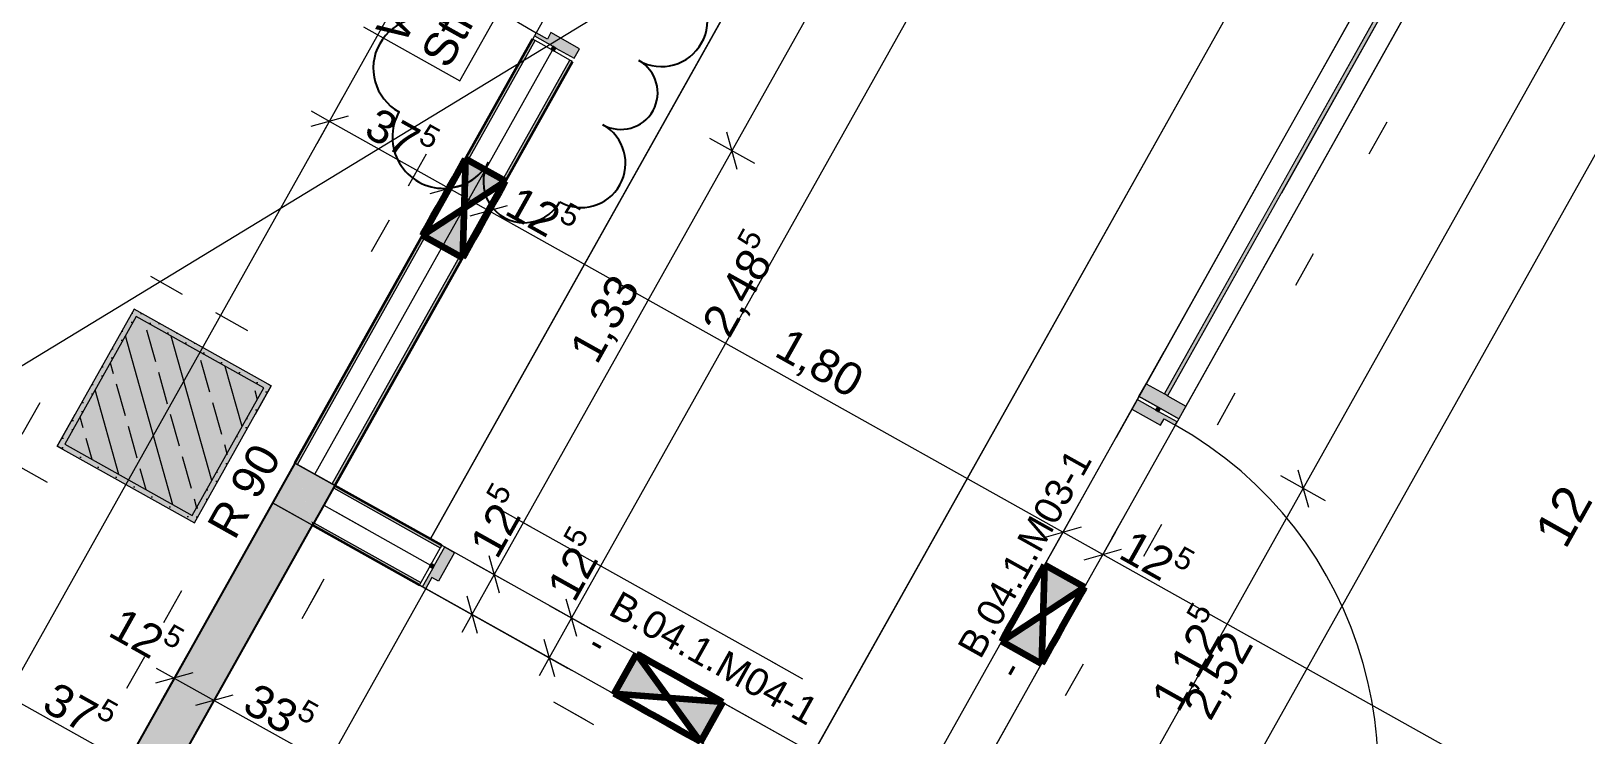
# Model space of a CAD drawing. Header units: metres. Extents: x -36 to 59, y 39 to 183.
# Drawn here: x -14.42 to -10.167, y 118.966 to 120.893 of the extents above; entities that cross this region are included whole.
import ezdxf

# ---------------------------------------------------------------- set-up
doc = ezdxf.new("R2010")
doc.units = ezdxf.units.M
doc.header["$MEASUREMENT"] = 0
for name, pattern in [('Punktlinie_ eng', [0.00075, 0, -0.00075]), ('Strichlinie-über-Schnitt', [0.0023, 0.0008, -0.0015]), ('Strichpunktlinie', [0.006703, 0.003528, -0.001764, 0, -0.001411]), ('Wipeout_Contour', [1, 0, -1])]:
    doc.linetypes.add(name, pattern=pattern)
for name, color, linetype in [('00  Raster', 7, 'Continuous'), ('10  Stützen', 7, 'Continuous'), ('10  Stützen_Schnittschraffur', 7, 'Continuous'), ('10  Treppen + Rampen', 7, 'Continuous'), ('20  Decke Abhangdecke', 7, 'Continuous'), ('20  Wand Leichtbau', 7, 'Continuous'), ('20 Wand Leichtbau MIETERAUSBAU', 7, 'Continuous'), ('40  Bemaßung 1_ 50 AUSBAU', 7, 'Continuous'), ('40  Text Brandschutz', 7, 'Continuous'), ('40 Text Ausbau 1_50', 7, 'Continuous'), ('BAE-SUD-Text', 7, 'Continuous'), ('Neubau_00  Indexwolken', 7, 'Continuous'), ('Neubau_20  Boden Aufbauten', 7, 'Continuous'), ('Neubau_20  Decke Abhangdecke', 7, 'Continuous'), ('Neubau_20  Wand Leichtbau', 7, 'Continuous'), ('Neubau_20 Wand Leichtbau MIETERAUSBAU', 7, 'Continuous'), ('Neubau_20 Wand Leichtbau MIETERAUSBAU_Deckschraffur', 7, 'Continuous'), ('Neubau_20 Wand Leichtbau MIETERAUSBAU_Fenster', 7, 'Continuous'), ('Neubau_20 Wand Leichtbau MIETERAUSBAU_Schnittschraffur', 7, 'Continuous'), ('Neubau_20 Wand Leichtbau MIETERAUSBAU_Tür', 7, 'Continuous')]:
    doc.layers.add(name, color=color, linetype=linetype)
doc.styles.add('ERSTELLTER_STIL_1', font='')
doc.styles.get('ERSTELLTER_STIL_1').set_extended_font_data('Arial')

# ---------------------------------------------------------------- blocks, each defined once
blk = doc.blocks.new('*X64', base_point=(-0.1628, 98.0075))
at = {"layer": 'Neubau_20 Wand Leichtbau MIETERAUSBAU_Schnittschraffur', "linetype": 'Continuous', "lineweight": 13, "true_color": 0x000100}
blk.add_hatch(color=98, dxfattribs=at).paths.add_polyline_path([(-13.6464, 119.5473), (-13.6503, 119.5404), (-13.358, 119.3766), (-13.3541, 119.3836)])
blk = doc.blocks.new('*X66', base_point=(-0.1628, 98.0075))
at = {"layer": 'Neubau_20 Wand Leichtbau MIETERAUSBAU_Schnittschraffur', "linetype": 'Continuous', "lineweight": 13, "true_color": 0x000100}
blk.add_hatch(color=98, dxfattribs=at).paths.add_polyline_path([(-13.5892, 119.6494), (-13.5931, 119.6424), (-13.3008, 119.4787), (-13.2969, 119.4857)])
blk = doc.blocks.new('*X68', base_point=(-0.1628, 98.0075))
at = {"layer": 'Neubau_20 Wand Leichtbau MIETERAUSBAU_Schnittschraffur', "linetype": 'Continuous', "lineweight": 13, "true_color": 0x000100}
blk.add_hatch(color=98, dxfattribs=at).paths.add_polyline_path([(-13.5961, 119.6533), (-13.5892, 119.6494), (-12.9391, 120.8097), (-12.946, 120.8136)])
blk = doc.blocks.new('*X70', base_point=(-0.1628, 98.0075))
at = {"layer": 'Neubau_20 Wand Leichtbau MIETERAUSBAU_Schnittschraffur', "linetype": 'Continuous', "lineweight": 13, "true_color": 0x000100}
blk.add_hatch(color=98, dxfattribs=at).paths.add_polyline_path([(-13.6982, 119.7105), (-13.6912, 119.7066), (-13.0411, 120.8669), (-13.0481, 120.8708)])

msp = doc.modelspace()

# ---------------------------------------------------------------- hatches: boundary and pattern name
at = {"layer": '10  Stützen_Schnittschraffur', "linetype": 'Continuous', "lineweight": 0, "true_color": 0xffffff}
h = msp.add_hatch(color=7, dxfattribs=at)
h.paths.add_polyline_path([(-14.3485, 119.7568), (-13.9734, 119.5466), (-13.7632, 119.9217), (-14.1384, 120.1319)])
h.paths.add_polyline_path([(-14.3281, 119.7625), (-14.1326, 120.1115), (-13.7837, 119.916), (-13.9792, 119.567)], flags=0)
at = {"layer": '10  Stützen_Schnittschraffur', "linetype": 'Continuous', "lineweight": 13, "true_color": 0x000100}
h = msp.add_hatch(dxfattribs=at)
h.set_pattern_fill('Gips_0002', color=98, style=0, pattern_type=2)
h.set_pattern_definition([(87.605446, (0, 0), (-0.02497817, 0.001044517), [0, -0.025])])
h.paths.add_polyline_path([(-14.3485, 119.7568), (-13.9734, 119.5466), (-13.7632, 119.9217), (-14.1384, 120.1319)])
h.paths.add_polyline_path([(-14.3281, 119.7625), (-14.1326, 120.1115), (-13.7837, 119.916), (-13.9792, 119.567)], flags=0)
at = {"layer": '10  Stützen_Schnittschraffur', "linetype": 'Continuous', "lineweight": 0, "true_color": 0xffffff}
msp.add_hatch(color=7, dxfattribs=at).paths.add_polyline_path([(-13.9792, 119.567), (-13.7837, 119.916), (-14.1326, 120.1115), (-14.3281, 119.7625)])
at = {"layer": '10  Stützen_Schnittschraffur', "linetype": 'Continuous', "lineweight": 13, "true_color": 0x000100}
h = msp.add_hatch(dxfattribs=at)
h.set_pattern_fill('Beton__Stahlbeton_0002', color=98, style=0, pattern_type=2)
h.set_pattern_definition([(285.738, (-14.32813, 119.76253), (0.115501, 0.032549), []), (285.738, (-14.38588, 119.74626), (0.115501, 0.032549), [0.09, -0.03])])
h.paths.add_polyline_path([(-13.9792, 119.567), (-13.7837, 119.916), (-14.1326, 120.1115), (-14.3281, 119.7625)])
at = {"layer": '10  Treppen + Rampen', "linetype": 'Continuous', "lineweight": 0, "ltscale": 1000, "true_color": 0x000000}
for points in [[(-13.236, 120.4076), (-13.1228, 120.4818), (-13.2318, 120.5429)], [(-13.2401, 120.2724), (-13.236, 120.4076), (-13.3492, 120.3335)], [(-11.6519, 119.2965), (-11.5387, 119.3706), (-11.6478, 119.4317)], [(-11.6561, 119.1613), (-11.6519, 119.2965), (-11.7651, 119.2224)], [(-12.6764, 119.0681), (-12.7636, 119.1886), (-12.8247, 119.0796)], [(-12.528, 119.0566), (-12.6764, 119.0681), (-12.5891, 118.9476)]]:
    msp.add_hatch(color=18, dxfattribs=at).paths.add_polyline_path(points)
at = {"layer": 'Neubau_20 Wand Leichtbau MIETERAUSBAU_Schnittschraffur', "linetype": 'Continuous', "lineweight": 0, "true_color": 0xffffff}
for points in [[(-12.9195, 120.8446), (-12.998, 120.8886), (-13.0078, 120.8711), (-13.0383, 120.8882), (-13.0432, 120.8795), (-12.9931, 120.8514), (-12.9843, 120.8465), (-12.9342, 120.8184)], [(-13.6982, 119.7105), (-13.6912, 119.7066), (-13.0411, 120.8669), (-13.0481, 120.8708)], [(-12.9843, 120.8465), (-12.9931, 120.8514), (-12.998, 120.8427), (-12.9892, 120.8378)], [(-13.5961, 119.6533), (-13.5892, 119.6494), (-12.9391, 120.8097), (-12.946, 120.8136)], [(-13.5892, 119.6494), (-13.5931, 119.6424), (-13.3008, 119.4787), (-13.2969, 119.4857)], [(-13.6464, 119.5473), (-13.6503, 119.5404), (-13.358, 119.3766), (-13.3541, 119.3836)], [(-13.262, 119.4661), (-13.2882, 119.4808), (-13.3163, 119.4306), (-13.3212, 119.4219), (-13.3493, 119.3717), (-13.3406, 119.3668), (-13.3235, 119.3974), (-13.306, 119.3876)], [(-13.3163, 119.4306), (-13.325, 119.4355), (-13.3299, 119.4268), (-13.3212, 119.4219)]]:
    msp.add_hatch(color=7, dxfattribs=at).paths.add_polyline_path(points)
at = {"layer": 'Neubau_20 Wand Leichtbau MIETERAUSBAU_Schnittschraffur', "linetype": 'Continuous', "lineweight": 18}
for points in [[(-16.7847, 113.9461), (-13.6503, 119.5404), (-13.6982, 119.7105), (-16.8938, 114.0072)], [(-13.6951, 119.6996), (-13.5931, 119.6424), (-13.5892, 119.6494), (-13.6982, 119.7105)], [(-13.5931, 119.6424), (-13.6951, 119.6996), (-13.6742, 119.6254), (-13.6197, 119.5949)], [(-13.6197, 119.5949), (-13.6742, 119.6254), (-13.6533, 119.5513), (-13.6464, 119.5473)], [(-13.6533, 119.5513), (-13.6503, 119.5404), (-13.6464, 119.5473)]]:
    msp.add_hatch(color=9, dxfattribs=at).paths.add_polyline_path(points)

# ---------------------------------------------------------------- linework, layer by layer
at = {"layer": '10  Stützen', "color": 7, "linetype": 'Continuous', "lineweight": 13, "ltscale": 1000, "flags": 128}
for points in [[(-14.3485, 119.7568), (-13.9734, 119.5466), (-13.7632, 119.9217), (-14.1384, 120.1319)], [(-13.9792, 119.567), (-13.7837, 119.916), (-14.1326, 120.1115), (-14.3281, 119.7625)]]:
    msp.add_lwpolyline(points, close=True, dxfattribs=at)
at = {"layer": '20  Wand Leichtbau', "color": 7, "linetype": 'Strichlinie-über-Schnitt', "lineweight": 18, "ltscale": 1000, "flags": 128}
for points in [[(-8.4912, 129.0037), (-13.7593, 119.6014)], [(-8.4912, 129.0037), (-13.7593, 119.6014)], [(-13.6503, 119.5403), (-8.3822, 128.9426)], [(-13.5892, 119.6494), (-8.3822, 128.9426)], [(-6.8241, 128.0409), (-12.0494, 118.715)], [(-11.9403, 118.6539), (-6.715, 127.9798)], [(-13.7593, 119.6014), (-13.6503, 119.5403)], [(-13.7593, 119.6014), (-13.6503, 119.5403)]]:
    msp.add_lwpolyline(points, dxfattribs=at)
at = {"layer": '40  Bemaßung 1_ 50 AUSBAU', "color": 7, "linetype": 'Continuous', "lineweight": 13, "ltscale": 1000}
for p, q in [((-11.3513, 118.396), (-7.8993, 124.5569)), ((-10.9403, 119.641), (-8.9606, 123.1742)), ((-11.953, 121.5467), (-12.5029, 120.5653)), ((-11.7258, 121.4567), (-12.9417, 119.2866)), ((-13.5697, 120.7071), (-13.6384, 120.5844)), ((-13.553, 120.6601), (-13.6551, 120.6313)), ((-13.604, 120.6457), (-13.6531, 120.6732)), ((-13.2769, 120.4624), (-13.604, 120.6457)), ((-12.5642, 120.5997), (-12.4416, 120.5309)), ((-12.4885, 120.5142), (-12.5173, 120.6163)), ((-12.5029, 120.5653), (-13.153, 119.405)), ((-13.2425, 120.5238), (-13.3113, 120.4011)), ((-13.328, 120.448), (-13.2259, 120.4768)), ((-13.1679, 120.4013), (-13.2769, 120.4624)), ((-13.1335, 120.4627), (-13.2022, 120.34)), ((-13.2189, 120.3869), (-13.1168, 120.4157)), ((-11.5975, 119.5215), (-13.1679, 120.4013)), ((-10.9547, 119.6921), (-10.9259, 119.59)), ((-11.4902, 118.6596), (-10.9403, 119.641)), ((-10.8789, 119.6067), (-11.0016, 119.6754)), ((-11.5632, 119.5828), (-11.6319, 119.4601)), ((-11.6486, 119.5071), (-11.5465, 119.5358)), ((-11.4885, 119.4604), (-11.5975, 119.5215)), ((-11.4541, 119.5217), (-11.5228, 119.399)), ((-11.5395, 119.446), (-11.4374, 119.4747)), ((-13.2143, 119.4394), (-13.0917, 119.3707)), ((-13.1386, 119.354), (-13.1674, 119.4561)), ((-7.1788, 117.0457), (-11.4885, 119.4604)), ((-13.153, 119.405), (-13.2141, 119.296)), ((-13.2285, 119.347), (-13.1997, 119.2449)), ((-13.2754, 119.3304), (-13.1528, 119.2616)), ((-13.003, 119.321), (-12.8803, 119.2523)), ((-12.9273, 119.2356), (-12.9561, 119.3377)), ((-13.2141, 119.296), (-13.2416, 119.2469)), ((-12.9417, 119.2866), (-13.0028, 119.1776)), ((-13.0172, 119.2286), (-12.9884, 119.1265)), ((-14.0629, 119.0607), (-13.9942, 119.1833)), ((-13.0641, 119.212), (-12.9414, 119.1432)), ((-13.0028, 119.1776), (-13.0303, 119.1285)), ((-13.9775, 119.1364), (-14.0796, 119.1076)), ((-14.0776, 119.1495), (-14.0286, 119.122)), ((-14.0286, 119.122), (-13.9195, 119.0609)), ((-13.9539, 118.9996), (-13.8852, 119.1223)), ((-14.158, 118.8899), (-14.4851, 119.0732)), ((-13.8685, 119.0753), (-13.9706, 119.0465)), ((-13.9195, 119.0609), (-13.6267, 118.8969))]:
    msp.add_line(p, q, dxfattribs=at)
at = {"layer": '40  Text Brandschutz', "color": 6, "linetype": 'Continuous', "lineweight": 18, "ltscale": 1000}
msp.add_line((-12.8682, 120.9362), (-20.3239, 116.3985), dxfattribs=at)
at = {"layer": '40 Text Ausbau 1_50', "color": 7, "linetype": 'Continuous', "lineweight": 13, "ltscale": 1000}
for p, q in [((-13.2469, 120.7563), (-12.6788, 121.7701)), ((-13.5111, 120.9043), (-13.2469, 120.7563))]:
    msp.add_line(p, q, dxfattribs=at)
at = {"layer": 'BAE-SUD-Text', "color": 7, "linetype": 'Continuous', "lineweight": 100, "ltscale": 1000}
for p, q in [((-13.2318, 120.5429), (-13.2401, 120.2724)), ((-13.1228, 120.4818), (-13.2318, 120.5429)), ((-13.3492, 120.3335), (-13.1228, 120.4818)), ((-13.2401, 120.2724), (-13.3492, 120.3335)), ((-11.6478, 119.4317), (-11.6561, 119.1613)), ((-11.5387, 119.3706), (-11.6478, 119.4317)), ((-11.7651, 119.2224), (-11.5387, 119.3706)), ((-11.6561, 119.1613), (-11.7651, 119.2224)), ((-12.7636, 119.1886), (-12.8247, 119.0796)), ((-12.5891, 118.9476), (-12.7636, 119.1886)), ((-12.8247, 119.0796), (-12.528, 119.0566)), ((-12.528, 119.0566), (-12.5891, 118.9476))]:
    msp.add_line(p, q, dxfattribs=at)
at = {"layer": 'BAE-SUD-Text', "color": 7, "linetype": 'Continuous', "lineweight": 100, "ltscale": 1000, "flags": 128}
for points in [[(-13.3492, 120.3335), (-13.3472, 120.3371), (-13.3413, 120.3475), (-13.332, 120.3641), (-13.3198, 120.3858), (-13.3057, 120.4111), (-13.2905, 120.4382), (-13.2753, 120.4653), (-13.2612, 120.4905), (-13.249, 120.5122), (-13.2397, 120.5288), (-13.2338, 120.5393), (-13.2318, 120.5429)], [(-13.1228, 120.4818), (-13.1248, 120.4782), (-13.1307, 120.4677), (-13.14, 120.4511), (-13.1521, 120.4294), (-13.1663, 120.4042), (-13.1814, 120.3771), (-13.1966, 120.35), (-13.2108, 120.3247), (-13.2229, 120.303), (-13.2322, 120.2864), (-13.2381, 120.276), (-13.2401, 120.2724)], [(-11.7651, 119.2224), (-11.7631, 119.2259), (-11.7572, 119.2364), (-11.7479, 119.253), (-11.7358, 119.2747), (-11.7216, 119.3), (-11.7064, 119.3271), (-11.6913, 119.3542), (-11.6771, 119.3794), (-11.665, 119.4011), (-11.6556, 119.4177), (-11.6498, 119.4282), (-11.6478, 119.4317)], [(-11.5387, 119.3706), (-11.5407, 119.3671), (-11.5466, 119.3566), (-11.5559, 119.34), (-11.5681, 119.3183), (-11.5822, 119.2931), (-11.5974, 119.266), (-11.6126, 119.2389), (-11.6267, 119.2136), (-11.6389, 119.1919), (-11.6482, 119.1753), (-11.6541, 119.1648), (-11.6561, 119.1613)], [(-12.7636, 119.1886), (-12.7596, 119.1864), (-12.7478, 119.1798), (-12.7291, 119.1693), (-12.7047, 119.1556), (-12.6763, 119.1397), (-12.6458, 119.1226), (-12.6153, 119.1055), (-12.5869, 119.0896), (-12.5625, 119.076), (-12.5438, 119.0655), (-12.532, 119.0589), (-12.528, 119.0566)], [(-12.5891, 118.9476), (-12.5931, 118.9498), (-12.6049, 118.9564), (-12.6236, 118.9669), (-12.648, 118.9806), (-12.6764, 118.9965), (-12.7069, 119.0136), (-12.7374, 119.0307), (-12.7658, 119.0466), (-12.7902, 119.0602), (-12.8089, 119.0707), (-12.8207, 119.0773), (-12.8247, 119.0796)]]:
    msp.add_lwpolyline(points, dxfattribs=at)
at = {"layer": 'Neubau_00  Indexwolken', "color": 12, "linetype": 'Continuous', "lineweight": 25, "ltscale": 1000, "true_color": 0xd70000}
for centre, radius, start, end in [((-12.6958, 120.9219), 0.1261, 240.738, 60.738), ((-13.3468, 120.7913), 0.1372, 60.738, 240.738), ((-12.8066, 120.7242), 0.1006, 240.738, 60.738), ((-13.2912, 120.6029), 0.1406, 150.738, 330.738), ((-12.915, 120.5308), 0.121, 240.738, 60.738), ((-13.0714, 120.4797), 0.1115, 150.738, 330.738)]:
    msp.add_arc(centre, radius, start, end, dxfattribs=at)
msp.add_point((-13.4138, 120.6716), dxfattribs=at)
at = {"layer": 'Neubau_20  Boden Aufbauten', "color": 253, "linetype": 'Continuous', "lineweight": 18, "ltscale": 1000, "true_color": 0x9f9f9f, "flags": 128}
msp.add_lwpolyline([(-2.0813, 139.5743), (-13.3275, 119.5028), (-12.2806, 118.9162), (8.7478, 156.4465), (7.7009, 157.0331), (7.4392, 157.1797), (6.8527, 156.1329), (7.1144, 155.9862)], close=True, dxfattribs=at)
at = {"layer": 'Neubau_20  Boden Aufbauten', "color": 7, "linetype": 'Continuous', "lineweight": 13, "ltscale": 1000, "flags": 128}
for points in [[(-8.4398, 124.9015), (-11.9709, 118.5994), (-13.7593, 119.6014), (-13.6982, 119.7105), (-13.3275, 119.5028), (-8.096, 128.8395)], [(-8.7945, 125.1379), (-12.2845, 118.9092), (-12.0228, 118.7625), (-8.5488, 124.9626)]]:
    msp.add_lwpolyline(points, dxfattribs=at)
at = {"layer": 'Neubau_20  Decke Abhangdecke', "color": 7, "linetype": 'Punktlinie_ eng', "lineweight": 13, "ltscale": 1000, "flags": 128}
for points in [[(-8.507, 124.7815), (-11.9098, 118.7084), (-7.6128, 116.3019), (-7.5387, 116.4341), (-7.1636, 116.2239), (-4.7342, 120.5597), (-5.1093, 120.7699), (-4.8992, 121.145), (-4.524, 120.9348), (-3.786, 122.2521), (-8.4581, 124.8688)], [(-7.6516, 116.4372), (-11.7737, 118.7468), (-8.4198, 124.7327), (-4.2977, 122.4231)], [(-8.4198, 124.7327), (-11.7737, 118.7468), (-7.6516, 116.4372), (-4.2977, 122.4231)], [(-20.6835, 116.2452), (-20.7323, 116.158), (-20.6451, 116.1091), (-16.8938, 114.0072), (-16.8449, 114.0945), (-12.5312, 121.7933), (-12.4823, 121.8806), (-12.5696, 121.9294), (-16.2336, 123.9824), (-16.3209, 124.0313)], [(-16.2825, 123.8952), (-20.5962, 116.1963), (-16.9321, 114.1433), (-13.97, 119.43), (-14.4847, 119.7184), (-14.1767, 120.268), (-13.662, 119.9796), (-12.6184, 121.8422)], [(-16.9321, 114.1433), (-20.5962, 116.1963), (-16.2825, 123.8952), (-12.6184, 121.8422), (-13.662, 119.9796), (-14.1767, 120.268), (-14.4847, 119.7184), (-13.97, 119.43)], [(-14.3485, 119.7568), (-14.1384, 120.1319), (-13.7632, 119.9217), (-13.9734, 119.5466)], [(-13.5095, 119.7915), (-13.5892, 119.6494), (-12.0188, 118.7695), (-11.9392, 118.9117)], [(-13.6503, 119.5403), (-16.7847, 113.9461), (-15.1708, 113.0418), (-10.896, 110.6467), (-10.4337, 110.3876), (-7.3738, 115.8488), (-7.7489, 116.059), (-7.6739, 116.1928), (-11.9709, 118.5994), (-12.0799, 118.6605)], [(-16.6486, 113.9845), (-10.8472, 110.7339), (-7.8105, 116.1537), (-13.6119, 119.4042)], [(-10.8472, 110.7339), (-16.6486, 113.9845), (-13.6119, 119.4042), (-7.8105, 116.1537)]]:
    msp.add_lwpolyline(points, close=True, dxfattribs=at)
at = {"layer": 'Neubau_20  Wand Leichtbau', "color": 7, "linetype": 'Strichlinie-über-Schnitt', "lineweight": 18, "ltscale": 1000, "flags": 128}
for points in [[(-11.9643, 118.739), (-13.5892, 119.6494)], [(-13.6503, 119.5403), (-12.0254, 118.6299)]]:
    msp.add_lwpolyline(points, dxfattribs=at)
at = {"layer": 'Neubau_20 Wand Leichtbau MIETERAUSBAU', "color": 7, "linetype": 'Continuous', "lineweight": 13, "ltscale": 1000}
for p, q in [((-13.6912, 119.7066), (-13.0411, 120.8669)), ((-13.6437, 119.68), (-12.9936, 120.8402)), ((-13.0411, 120.8669), (-13.0481, 120.8708)), ((-12.9936, 120.8402), (-13.0411, 120.8669)), ((-12.946, 120.8136), (-12.9936, 120.8402)), ((-13.5961, 119.6533), (-12.946, 120.8136)), ((-12.9391, 120.8097), (-12.946, 120.8136)), ((-11.3825, 119.8888), (-11.3895, 119.8927)), ((-11.335, 119.8622), (-11.3825, 119.8888)), ((-11.2874, 119.8355), (-11.335, 119.8622)), ((-11.2805, 119.8316), (-11.2874, 119.8355)), ((-13.5931, 119.6424), (-13.3008, 119.4787)), ((-13.6197, 119.5949), (-13.3275, 119.4311)), ((-13.6464, 119.5473), (-13.3541, 119.3836)), ((-13.3008, 119.4787), (-13.3275, 119.4311)), ((-13.2969, 119.4857), (-13.3008, 119.4787)), ((-13.3275, 119.4311), (-13.3541, 119.3836)), ((-13.3541, 119.3836), (-13.358, 119.3766))]:
    msp.add_line(p, q, dxfattribs=at)
at = {"layer": 'Neubau_20 Wand Leichtbau MIETERAUSBAU', "color": 7, "linetype": 'Continuous', "lineweight": 25, "ltscale": 1000}
for p, q in [((-13.5931, 119.6424), (-13.6197, 119.5949)), ((-13.5931, 119.6424), (-13.6197, 119.5949)), ((-13.5892, 119.6494), (-13.5931, 119.6424)), ((-13.5892, 119.6494), (-13.5931, 119.6424)), ((-13.6197, 119.5949), (-13.6464, 119.5473)), ((-13.6197, 119.5949), (-13.6464, 119.5473)), ((-13.6464, 119.5473), (-13.6503, 119.5404)), ((-13.6464, 119.5473), (-13.6503, 119.5404))]:
    msp.add_line(p, q, dxfattribs=at)
at = {"layer": 'Neubau_20 Wand Leichtbau MIETERAUSBAU', "color": 7, "linetype": 'Continuous', "lineweight": 35, "ltscale": 1000, "flags": 128}
for points in [[(-13.0481, 120.8708), (-13.6982, 119.7105)], [(-13.5892, 119.6494), (-12.9391, 120.8097)], [(-13.2969, 119.4857), (-13.5892, 119.6494)], [(-13.6503, 119.5404), (-13.358, 119.3766)]]:
    msp.add_lwpolyline(points, dxfattribs=at)
at = {"layer": 'Neubau_20 Wand Leichtbau MIETERAUSBAU', "color": 7, "linetype": 'Continuous', "lineweight": 25, "ltscale": 1000, "flags": 128}
for points in [[(-13.6982, 119.7105), (-16.8938, 114.0072)], [(-16.7847, 113.9461), (-13.6503, 119.5404)]]:
    msp.add_lwpolyline(points, dxfattribs=at)
at = {"layer": 'Neubau_20 Wand Leichtbau MIETERAUSBAU', "color": 7, "linetype": 'Continuous', "lineweight": 13, "ltscale": 1000, "flags": 128}
for points in [[(-13.6982, 119.7105), (-13.5892, 119.6494)], [(-13.6912, 119.7066), (-13.6982, 119.7105)], [(-13.6437, 119.68), (-13.6912, 119.7066)], [(-13.5961, 119.6533), (-13.6437, 119.68)], [(-13.5892, 119.6494), (-13.5961, 119.6533)]]:
    msp.add_lwpolyline(points, dxfattribs=at)
at = {"layer": 'Neubau_20 Wand Leichtbau MIETERAUSBAU_Tür', "color": 7, "linetype": 'Continuous', "lineweight": 18, "ltscale": 1000}
for p, q in [((-13.0383, 120.8882), (-13.0432, 120.8795)), ((-13.0432, 120.8795), (-12.9931, 120.8514)), ((-13.0078, 120.8711), (-13.0383, 120.8882)), ((-12.998, 120.8886), (-13.0078, 120.8711)), ((-12.9195, 120.8446), (-12.998, 120.8886)), ((-12.9931, 120.8514), (-12.998, 120.8427)), ((-12.998, 120.8427), (-12.9843, 120.8465)), ((-12.998, 120.8427), (-12.9892, 120.8378)), ((-12.9843, 120.8465), (-12.9931, 120.8514)), ((-12.9892, 120.8378), (-12.9931, 120.8514)), ((-12.9892, 120.8378), (-12.9843, 120.8465)), ((-12.9843, 120.8465), (-12.9342, 120.8184)), ((-12.9342, 120.8184), (-12.9195, 120.8446)), ((-11.3944, 119.884), (-11.4091, 119.8578)), ((-11.3393, 119.8646), (-11.3442, 119.8559)), ((-11.3442, 119.8559), (-11.3355, 119.851)), ((-11.3393, 119.8646), (-11.3355, 119.851)), ((-11.3305, 119.8138), (-11.3208, 119.8313)), ((-11.3208, 119.8313), (-11.2902, 119.8142)), ((-11.2902, 119.8142), (-11.2853, 119.8229)), ((-13.3163, 119.4306), (-13.2882, 119.4808)), ((-13.2882, 119.4808), (-13.262, 119.4661)), ((-13.3299, 119.4268), (-13.325, 119.4355)), ((-13.3299, 119.4268), (-13.3163, 119.4306)), ((-13.3212, 119.4219), (-13.3299, 119.4268)), ((-13.325, 119.4355), (-13.3163, 119.4306)), ((-13.325, 119.4355), (-13.3212, 119.4219)), ((-13.3163, 119.4306), (-13.3212, 119.4219)), ((-13.262, 119.4661), (-13.306, 119.3876)), ((-13.3493, 119.3717), (-13.3212, 119.4219)), ((-13.3235, 119.3974), (-13.3406, 119.3668)), ((-13.306, 119.3876), (-13.3235, 119.3974)), ((-13.3406, 119.3668), (-13.8709, 118.4203)), ((-13.3406, 119.3668), (-13.3493, 119.3717))]:
    msp.add_line(p, q, dxfattribs=at)
at = {"layer": 'Neubau_20 Wand Leichtbau MIETERAUSBAU_Tür', "color": 7, "linetype": 'Continuous', "lineweight": 13, "ltscale": 1000}
for p, q in [((-13.0411, 120.8669), (-13.0481, 120.8708)), ((-13.0411, 120.8669), (-13.0481, 120.8708)), ((-12.9936, 120.8402), (-13.0411, 120.8669)), ((-12.9936, 120.8402), (-13.0411, 120.8669)), ((-12.946, 120.8136), (-12.9936, 120.8402)), ((-12.946, 120.8136), (-12.9936, 120.8402)), ((-12.9391, 120.8097), (-12.946, 120.8136)), ((-12.9391, 120.8097), (-12.946, 120.8136)), ((-11.2805, 119.8316), (-11.2874, 119.8355)), ((-11.2805, 119.8316), (-11.2874, 119.8355)), ((-13.3008, 119.4787), (-13.3275, 119.4311)), ((-13.3008, 119.4787), (-13.3275, 119.4311)), ((-13.2969, 119.4857), (-13.3008, 119.4787)), ((-13.2969, 119.4857), (-13.3008, 119.4787)), ((-13.3275, 119.4311), (-13.3541, 119.3836)), ((-13.3275, 119.4311), (-13.3541, 119.3836)), ((-13.3541, 119.3836), (-13.358, 119.3766)), ((-13.3541, 119.3836), (-13.358, 119.3766))]:
    msp.add_line(p, q, dxfattribs=at)
for centre, start, end in [((-12.508, 121.8348), 150.7379, 240.7379), ((-11.8206, 118.8676), 330.738, 60.738)]:
    msp.add_arc(centre, 1.085, start, end, dxfattribs=at)

# ---------------------------------------------------------------- block references
at = {"layer": '10  Treppen + Rampen', "color": 7, "linetype": 'Continuous', "lineweight": 13, "ltscale": 1000}
for name in ['*X70', '*X68', '*X66', '*X64']:
    msp.add_blockref(name, (-0.1628, 98.0075), dxfattribs=at)

# ---------------------------------------------------------------- texts
at = {"layer": '20 Wand Leichtbau MIETERAUSBAU', "color": 7, "linetype": 'Continuous', "lineweight": 18, "char_height": 0.075, "attachment_point": 1, "style": 'ERSTELLTER_STIL_1'}
for s, insert, rotation in [('\\A1;{\\pql;\\pt0;\\fArial|b0|i0|c0|p38;B.04.1.M03-1}', (-11.8889, 119.2074), 60.738), ('\\A1;{\\pql;\\pt0;\\fArial|b0|i0|c0|p38;B.04.1.M04-1}', (-12.8079, 119.3633), 330.7372), ('\\A1;{\\pql;\\pt0;\\fArial|b0|i0|c0|p38;-}', (-12.8656, 119.2605), 330.7372), ('\\A1;{\\pql;\\pt0;\\fArial|b0|i0|c0|p38;-}', (-11.786, 119.1498), 60.738)]:
    msp.add_mtext(s, dxfattribs=dict(at, insert=insert, rotation=rotation))
at = {"layer": '40  Bemaßung 1_ 50 AUSBAU', "color": 7, "linetype": 'Continuous', "lineweight": 13, "char_height": 0.09, "attachment_point": 7, "style": 'ERSTELLTER_STIL_1'}
for s, insert, rotation in [('\\A1;{\\pql;\\fArial|b0|i0|c0|p38;37\\fArial|b0|i0|c0|p38;\\A1{\\H.66x;\\S5^  ;}}', (-13.5267, 120.5859), 330.738), ('\\A1;{\\pql;\\fArial|b0|i0|c0|p38;12\\fArial|b0|i0|c0|p38;\\A1{\\H.66x;\\S5^  ;}}', (-13.1419, 120.3709), 330.738), ('\\A1;{\\pql;\\fArial|b0|i0|c0|p38;2,48\\fArial|b0|i0|c0|p38;\\A1{\\H.66x;\\S5^  ;}}', (-12.4872, 120.0358), 60.738), ('\\A1;{\\pql;\\fArial|b0|i0|c0|p38;12\\fArial|b0|i0|c0|p38;\\A1{\\H.66x;\\S5^  ;}}', (-13.1226, 119.431), 60.738), ('\\A1;{\\pql;\\fArial|b0|i0|c0|p38;12\\fArial|b0|i0|c0|p38;\\A1{\\H.66x;\\S5^  ;}}', (-12.9113, 119.3126), 60.738), ('\\A1;{\\pql;\\fArial|b0|i0|c0|p38;12\\fArial|b0|i0|c0|p38;\\A1{\\H.66x;\\S5^  ;}}', (-11.4625, 119.43), 330.738), ('\\A1;{\\pql;\\fArial|b0|i0|c0|p38;12\\fArial|b0|i0|c0|p38;\\A1{\\H.66x;\\S5^  ;}}', (-14.2266, 119.217), 330.7488), ('\\A1;{\\pql;\\fArial|b0|i0|c0|p38;1,12\\fArial|b0|i0|c0|p38;\\A1{\\H.66x;\\S5^  ;}}', (-11.2583, 119.0114), 60.738), ('\\A1;{\\pql;\\fArial|b0|i0|c0|p38;37\\fArial|b0|i0|c0|p38;\\A1{\\H.66x;\\S5^  ;}}', (-14.4078, 119.0134), 330.738), ('\\A1;{\\pql;\\fArial|b0|i0|c0|p38;33\\fArial|b0|i0|c0|p38;\\A1{\\H.66x;\\S5^  ;}}', (-13.8594, 119.0107), 330.7488)]:
    msp.add_mtext(s, dxfattribs=dict(at, insert=insert, rotation=rotation))
at = {"layer": '40  Bemaßung 1_ 50 AUSBAU', "color": 7, "linetype": 'Continuous', "lineweight": 13, "char_height": 0.09, "width": 0.239452, "attachment_point": 7, "style": 'ERSTELLTER_STIL_1'}
for s, insert, rotation in [('\\A1;{\\pql;\\fArial|b0|i0|c0|p38;1,33}', (-12.8578, 119.9688), 60.738), ('\\A1;{\\pql;\\fArial|b0|i0|c0|p38;1,80}', (-12.3991, 119.9912), 330.738), ('\\A1;{\\pql;\\fArial|b0|i0|c0|p38;2,52}', (-11.1795, 118.9931), 60.738)]:
    msp.add_mtext(s, dxfattribs=dict(at, insert=insert, rotation=rotation))
at = {"layer": '40  Text Brandschutz', "color": 7, "linetype": 'Continuous', "lineweight": 13, "insert": (-13.9419, 119.5404), "char_height": 0.09, "attachment_point": 1, "rotation": 60.738, "style": 'ERSTELLTER_STIL_1'}
msp.add_mtext('\\A1;{\\pql;\\pt0,1;\\fArial|b0|i0|c0|p38;R 90\\fArial|b0|i0|c0|p38;\\fArial|b0|i0|c0|p38;\\fArial|b0|i0|c0|p38;\\fArial|b0|i0|c0|p38;\\fArial|b0|i0|c0|p38;\\fArial|b0|i0|c0|p38;\\fArial|b0|i0|c0|p38;\\fArial|b0|i0|c0|p38;\\fArial|b0|i0|c0|p38;\\fArial|b0|i0|c0|p38;\\fArial|b0|i0|c0|p38;\\fArial|b0|i0|c0|p38;\\fArial|b0|i0|c0|p38;\\fArial|b0|i0|c0|p38;\\fArial|b0|i0|c0|p38;\\fArial|b0|i0|c0|p38;\\fArial|b0|i0|c0|p38;\\fArial|b0|i0|c0|p38;\\fArial|b0|i0|c0|p38;\\fArial|b0|i0|c0|p38;\\fArial|b0|i0|c0|p38;\\fArial|b0|i0|c0|p38;\\fArial|b0|i0|c0|p38;\\fArial|b0|i0|c0|p38;\\fArial|b0|i0|c0|p38;\\fArial|b0|i0|c0|p38;\\fArial|b0|i0|c0|p38;\\fArial|b0|i0|c0|p38;\\fArial|b0|i0|c0|p38;\\fArial|b0|i0|c0|p38;\\fArial|b0|i0|c0|p38;\\fArial|b0|i0|c0|p38;\\fArial|b0|i0|c0|p38;\\fArial|b0|i0|c0|p38;\\fArial|b0|i0|c0|p38;\\fArial|b0|i0|c0|p38;\\fArial|b0|i0|c0|p38;\\fArial|b0|i0|c0|p38;\\fArial|b0|i0|c0|p38;\\fArial|b0|i0|c0|p38;\\fArial|b0|i0|c0|p38;\\fArial|b0|i0|c0|p38;\\fArial|b0|i0|c0|p38;\\fArial|b0|i0|c0|p38;\\fArial|b0|i0|c0|p38;\\fArial|b0|i0|c0|p38;\\fArial|b0|i0|c0|p38;}', dxfattribs=at)
at = {"layer": '40 Text Ausbau 1_50', "color": 7, "linetype": 'Continuous', "lineweight": 13, "insert": (-13.4795, 120.8981), "char_height": 0.09, "attachment_point": 1, "rotation": 60.7379, "line_spacing_factor": 0.928375, "style": 'ERSTELLTER_STIL_1'}
msp.add_mtext('\\A1;{\\pql;\\fArial|b0|i0|c0|p38;WI_60.-.≥45dB\\fArial|b0|i0|c0|p38;; \\P\\pql;\\fArial|b0|i0|c0|p38;Strähle System 2000}', dxfattribs=at)
at = {"layer": '40 Text Ausbau 1_50', "color": 7, "linetype": 'Continuous', "lineweight": 13, "insert": (-10.2229, 119.4714), "char_height": 0.1016, "attachment_point": 7, "rotation": 60.738, "style": 'ERSTELLTER_STIL_1'}
msp.add_mtext('\\A1;{\\pql;\\fArial|b0|i0|c0|p38;12}', dxfattribs=at)

# ---------------------------------------------------------------- next in the draw order: wipeouts: each hides what was drawn before it
at = {"color": 254, "linetype": 'Wipeout_Contour', "lineweight": 0, "ltscale": 484.7853}
msp.add_wipeout([(-10.6903, 121.0026), (-11.0007, 120.4486), (-10.9505, 120.4205), (-10.6401, 120.9745)], dxfattribs=at).dxf.layer = 'Neubau_20 Wand Leichtbau MIETERAUSBAU_Deckschraffur'

# ---------------------------------------------------------------- next in the draw order: wipeouts: each hides what was drawn before it
at = {"color": 254, "linetype": 'Wipeout_Contour', "lineweight": 0, "ltscale": 484.937828}
msp.add_wipeout([(-11.0596, 120.4816), (-11.0094, 120.4535), (-10.699, 121.0075), (-10.7492, 121.0356)], dxfattribs=at).dxf.layer = 'Neubau_20 Wand Leichtbau MIETERAUSBAU_Deckschraffur'

# ---------------------------------------------------------------- next in the draw order: wipeouts: each hides what was drawn before it
at = {"color": 254, "linetype": 'Wipeout_Contour', "lineweight": 0, "ltscale": 482.691252}
msp.add_wipeout([(-11.3111, 119.8946), (-11.2609, 119.8665), (-10.9505, 120.4205), (-11.0007, 120.4486)], dxfattribs=at).dxf.layer = 'Neubau_20 Wand Leichtbau MIETERAUSBAU_Deckschraffur'

# ---------------------------------------------------------------- next in the draw order: hatches: boundary and pattern name
at = {"layer": 'Neubau_20 Wand Leichtbau MIETERAUSBAU_Schnittschraffur', "linetype": 'Continuous', "lineweight": 0, "true_color": 0xffffff}
msp.add_hatch(color=7, dxfattribs=at).paths.add_polyline_path([(-11.3442, 119.8559), (-11.3355, 119.851), (-11.3306, 119.8597), (-11.3393, 119.8646)])

# ---------------------------------------------------------------- next in the draw order: linework, layer by layer
at = {"layer": 'Neubau_20 Wand Leichtbau MIETERAUSBAU_Fenster', "color": 7, "linetype": 'Continuous', "lineweight": 18, "ltscale": 1000}
for p, q in [((-10.6401, 120.9745), (-10.9505, 120.4205)), ((-11.2609, 119.8665), (-11.2805, 119.8316))]:
    msp.add_line(p, q, dxfattribs=at)
at = {"layer": 'Neubau_20 Wand Leichtbau MIETERAUSBAU_Tür', "color": 7, "linetype": 'Continuous', "lineweight": 18, "ltscale": 1000}
for p, q in [((-11.4091, 119.8578), (-11.3305, 119.8138)), ((-11.3306, 119.8597), (-11.3442, 119.8559)), ((-11.3306, 119.8597), (-11.3393, 119.8646)), ((-11.3355, 119.851), (-11.3306, 119.8597)), ((-11.2853, 119.8229), (-11.3355, 119.851))]:
    msp.add_line(p, q, dxfattribs=at)
at = {"layer": 'Neubau_20 Wand Leichtbau MIETERAUSBAU_Tür', "color": 7, "linetype": 'Continuous', "lineweight": 13, "ltscale": 1000}
msp.add_line((-11.2874, 119.8355), (-11.335, 119.8622), dxfattribs=at)
msp.add_line((-11.2874, 119.8355), (-11.335, 119.8622), dxfattribs=at)

# ---------------------------------------------------------------- next in the draw order: wipeouts: each hides what was drawn before it
at = {"color": 254, "linetype": 'Wipeout_Contour', "lineweight": 0, "ltscale": 482.844442}
msp.add_wipeout([(-11.0596, 120.4816), (-11.3699, 119.9276), (-11.3198, 119.8995), (-11.0094, 120.4535)], dxfattribs=at).dxf.layer = 'Neubau_20 Wand Leichtbau MIETERAUSBAU_Deckschraffur'

# ---------------------------------------------------------------- next in the draw order: hatches: boundary and pattern name
at = {"layer": 'Neubau_20 Wand Leichtbau MIETERAUSBAU_Schnittschraffur', "linetype": 'Continuous', "lineweight": 0, "true_color": 0xffffff}
for points in [[(-10.6903, 121.0026), (-10.699, 121.0075), (-11.3198, 119.8995), (-11.3111, 119.8946)], [(-11.2609, 119.8665), (-11.3699, 119.9276), (-11.3895, 119.8927), (-11.2805, 119.8316)], [(-11.4091, 119.8578), (-11.3305, 119.8138), (-11.3208, 119.8313), (-11.2902, 119.8142), (-11.2853, 119.8229), (-11.3355, 119.851), (-11.3442, 119.8559), (-11.3944, 119.884)]]:
    msp.add_hatch(color=7, dxfattribs=at).paths.add_polyline_path(points)

# ---------------------------------------------------------------- next in the draw order: linework, layer by layer
at = {"layer": '00  Raster', "color": 5, "linetype": 'Strichpunktlinie', "lineweight": 13, "ltscale": 1000}
for p, q in [((-17.9562, 112.8782), (7.5682, 158.4329)), ((-2.9468, 113.6148), (-22.5923, 124.6222))]:
    msp.add_line(p, q, dxfattribs=at)
at = {"layer": '20  Decke Abhangdecke', "color": 7, "linetype": 'Strichlinie-über-Schnitt', "lineweight": 13, "ltscale": 1000, "flags": 128}
msp.add_lwpolyline([(-13.5095, 119.7915), (-8.4514, 128.8191), (-6.881, 127.9392), (-8.6889, 124.7127), (-11.9392, 118.9117)], close=True, dxfattribs=at)
at = {"layer": 'Neubau_20 Wand Leichtbau MIETERAUSBAU_Fenster', "color": 7, "linetype": 'Continuous', "lineweight": 18, "ltscale": 1000}
for p, q in [((-11.3198, 119.8995), (-10.699, 121.0075)), ((-10.6903, 121.0026), (-11.3111, 119.8946)), ((-10.7492, 121.0356), (-11.0596, 120.4816)), ((-11.0596, 120.4816), (-11.3699, 119.9276)), ((-10.9505, 120.4205), (-11.2609, 119.8665)), ((-11.3895, 119.8927), (-11.3699, 119.9276)), ((-11.3699, 119.9276), (-11.3198, 119.8995)), ((-11.3111, 119.8946), (-11.3198, 119.8995)), ((-11.3111, 119.8946), (-11.2609, 119.8665)), ((-11.2805, 119.8316), (-11.3895, 119.8927))]:
    msp.add_line(p, q, dxfattribs=at)
at = {"layer": 'Neubau_20 Wand Leichtbau MIETERAUSBAU_Tür', "color": 7, "linetype": 'Continuous', "lineweight": 18, "ltscale": 1000}
msp.add_line((-11.3442, 119.8559), (-11.3944, 119.884), dxfattribs=at)
at = {"layer": 'Neubau_20 Wand Leichtbau MIETERAUSBAU_Tür', "color": 7, "linetype": 'Continuous', "lineweight": 13, "ltscale": 1000}
for p, q in [((-11.3825, 119.8888), (-11.3895, 119.8927)), ((-11.3825, 119.8888), (-11.3895, 119.8927)), ((-11.335, 119.8622), (-11.3825, 119.8888)), ((-11.335, 119.8622), (-11.3825, 119.8888))]:
    msp.add_line(p, q, dxfattribs=at)

doc.saveas('drawing.dxf')
